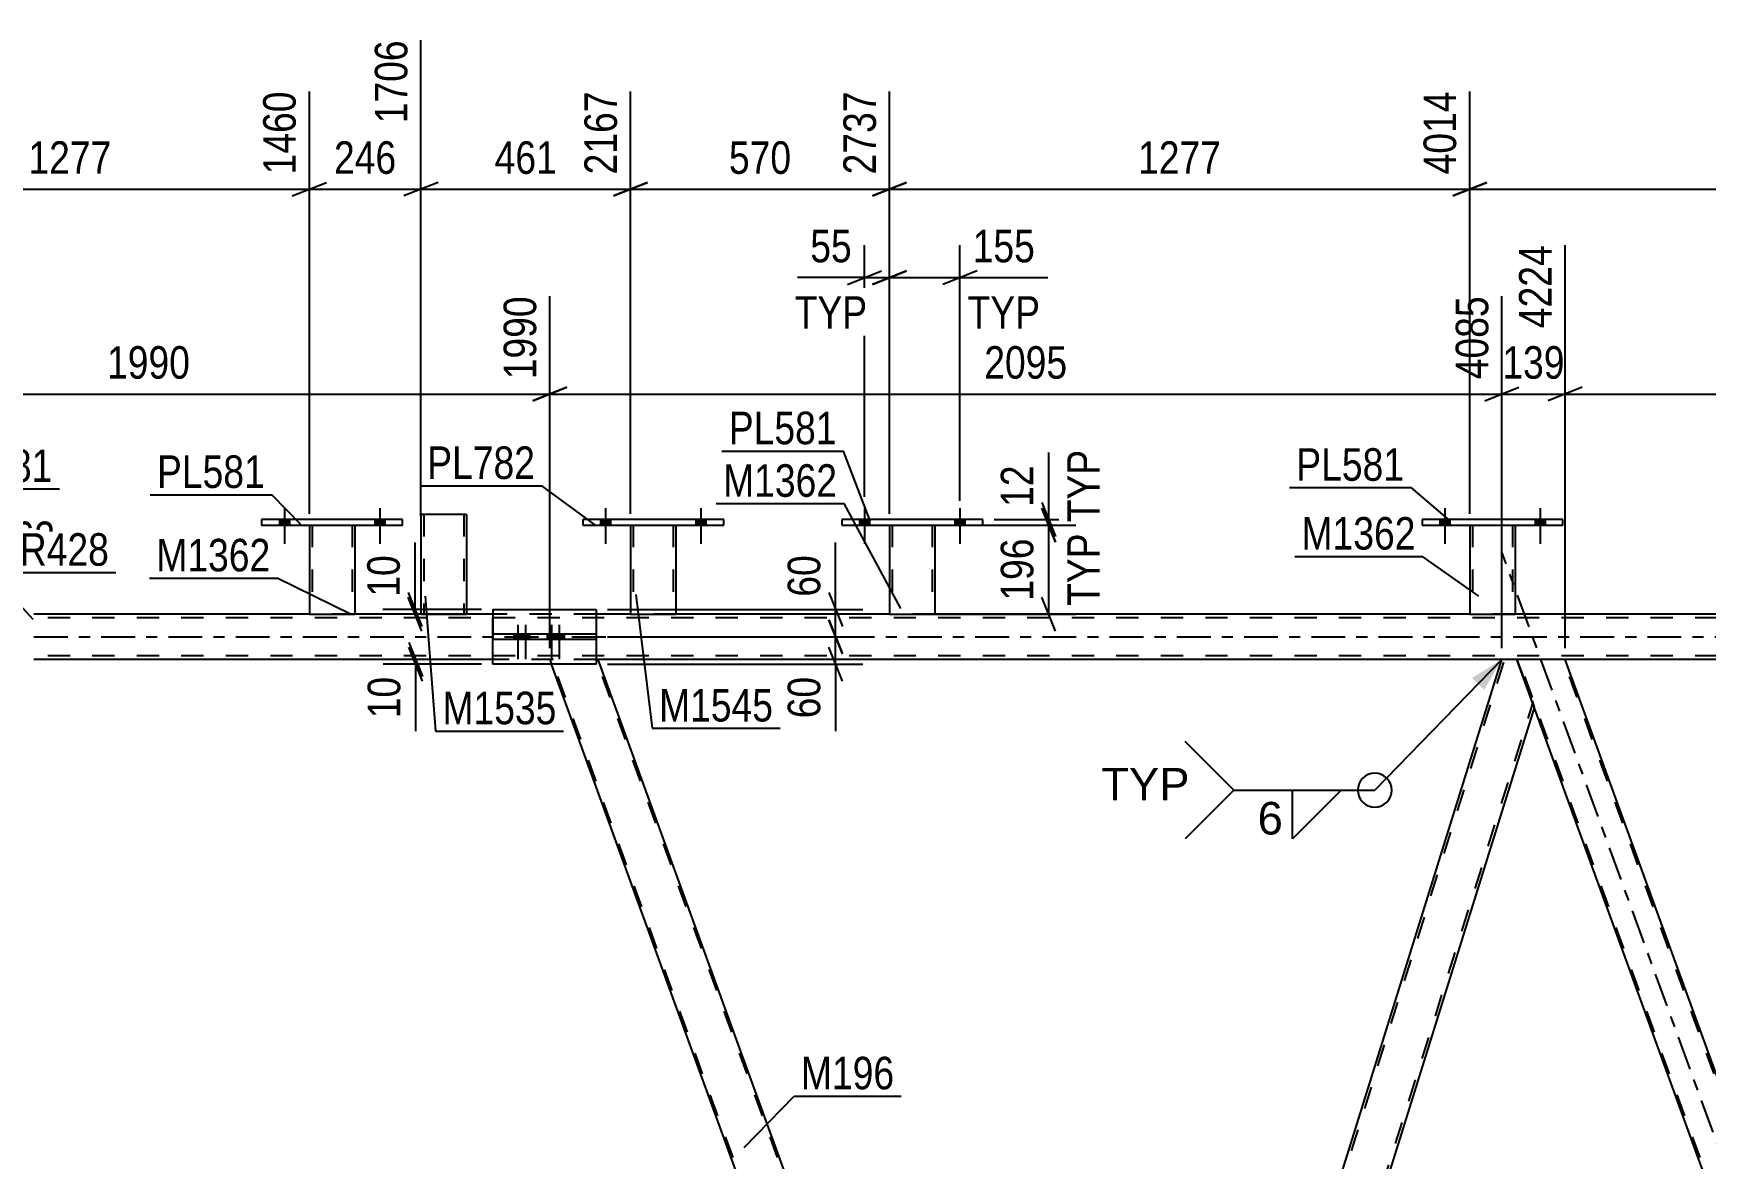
# Model space of a CAD drawing. Header units: millimetres. Extents: x -78 to 763, y -424 to 170.
# Drawn here: x 25.2 to 172.4, y -45.9 to 53.1 of the extents above; entities that cross this region are included whole.
import ezdxf

# ---------------------------------------------------------------- set-up
doc = ezdxf.new("R2010")
doc.units = ezdxf.units.MM
doc.linetypes.add('DXK_LINE_DOT2', pattern=[3.9198, 1.9599, -1.9599])
doc.linetypes.add('DXK_LINE_DOT3', pattern=[5.9187, 2.979, -0.9799, 0.9799, -0.9799])
doc.styles.add('Arial', font='ARIAL.TTF', dxfattribs={"height": 0.2})
doc.styles.add('Arial Narrow', font='ARIALN.TTF', dxfattribs={"height": 0.2})

# ---------------------------------------------------------------- blocks, each defined once
blk = doc.blocks.new('Bolt-814185653-3751 - 3727')
at = {"color": 1, "linetype": 'DXK_LINE_DOT2'}
for p, q in [((67.46, 0.24), (67.46, -0.24)), ((67.82, 1.04), (67.82, -1.96)), ((68.14, 0.24), (68.14, -0.24)), ((68.18, 0.24), (68.18, -0.24)), ((68.5, 1.04), (68.5, -1.96)), ((68.86, 0.24), (68.86, -0.24)), ((70.42, 0.24), (70.42, -0.24)), ((70.78, 1.04), (70.78, -1.96)), ((71.1, 0.24), (71.1, -0.24)), ((71.14, 0.24), (71.14, -0.24)), ((71.46, 1.04), (71.46, -1.96)), ((71.82, 0.24), (71.82, -0.24))]:
    blk.add_line(p, q, dxfattribs=at)
blk = doc.blocks.new('Part-814185653-3752 - 3727')
at = {"color": 2, "linetype": 'Continuous'}
for p, q in [((65.63, 2.4), (65.62, 2.4)), ((65.62, 2.4), (65.62, 2)), ((65.62, -2.4), (65.62, -2)), ((65.63, -2.4), (65.62, -2.4))]:
    blk.add_line(p, q, dxfattribs=at)
at = {"color": 7, "linetype": 'DXK_LINE_DOT2'}
for p, q in [((65.62, 2.4), (74.73, 2.4)), ((65.62, 2), (65.62, -2)), ((74.73, 2.4), (74.73, -2.4)), ((74.73, -2.4), (65.63, -2.4))]:
    blk.add_line(p, q, dxfattribs=at)
blk = doc.blocks.new('Part-814185653-3755 - 3727')
at = {"color": 7, "linetype": 'DXK_LINE_DOT2'}
for p, q in [((74.73, 0.24), (65.62, 0.24)), ((65.62, 0.24), (65.62, -0.24)), ((71.91, 0.24), (71.91, -0.24)), ((74.73, 0.24), (74.73, -0.24)), ((74.73, -0.24), (65.62, -0.24))]:
    blk.add_line(p, q, dxfattribs=at)
blk = doc.blocks.new('Bolt-814185653-3757 - 3727')
at = {"linetype": 'Continuous'}
for points in [[(68.18, 0.24), (67.46, 0.24), (67.46, -0.24), (68.18, -0.24)], [(68.86, 0.24), (68.14, 0.24), (68.14, -0.24), (68.86, -0.24)], [(71.15, 0.24), (70.43, 0.24), (70.43, -0.24), (71.15, -0.24)], [(71.83, 0.24), (71.11, 0.24), (71.11, -0.24), (71.83, -0.24)]]:
    blk.add_hatch(color=1, dxfattribs=at).paths.add_polyline_path(points)
at = {"color": 1, "linetype": 'Continuous'}
for p, q in [((67.46, 0.24), (67.46, -0.24)), ((67.82, 1.04), (67.82, -1.96)), ((68.14, 0.24), (68.14, -0.24)), ((68.18, 0.24), (68.18, -0.24)), ((68.5, 1.04), (68.5, -1.96)), ((68.86, 0.24), (68.86, -0.24)), ((70.43, 0.24), (70.43, -0.24)), ((70.79, 1.04), (70.79, -1.96)), ((71.11, 0.24), (71.11, -0.24)), ((71.15, 0.24), (71.15, -0.24)), ((71.47, 1.04), (71.47, -1.96)), ((71.83, 0.24), (71.83, -0.24))]:
    blk.add_line(p, q, dxfattribs=at)
blk = doc.blocks.new('Part-814185653-3758 - 3727')
at = {"color": 2, "linetype": 'Continuous'}
for p, q in [((65.63, 2.4), (74.73, 2.4)), ((65.63, 2.4), (65.63, 0.24)), ((74.73, 2.4), (74.73, -2.4)), ((65.63, -2.4), (65.63, -0.24)), ((74.73, -2.4), (65.63, -2.4))]:
    blk.add_line(p, q, dxfattribs=at)
at = {"color": 7, "linetype": 'DXK_LINE_DOT2'}
for q in [(65.63, 2.4), (65.63, 0.24)]:
    blk.add_line((65.63, -0.24), q, dxfattribs=at)
blk = doc.blocks.new('Part-814185653-4165 - 3727')
at = {"color": 2, "linetype": 'Continuous'}
for p, q in [((100.55, 9.84), (100.55, 2)), ((104.55, 9.84), (104.55, 2)), ((100.55, 2), (104.55, 2))]:
    blk.add_line(p, q, dxfattribs=at)
at = {"color": 7, "linetype": 'DXK_LINE_DOT2'}
for p, q in [((100.55, 9.84), (104.55, 9.84)), ((100.55, 9.84), (100.55, 9.84)), ((100.55, 9.84), (100.55, 9.84)), ((100.79, 9.84), (100.79, 2)), ((104.31, 9.84), (104.31, 2)), ((104.55, 9.84), (104.55, 9.84)), ((104.55, 9.84), (104.55, 9.84)), ((104.25, 2), (104.29, 2)), ((104.25, 2), (104.29, 2)), ((104.29, 2), (104.31, 2)), ((104.29, 2), (104.31, 2))]:
    blk.add_line(p, q, dxfattribs=at)
blk = doc.blocks.new('Part-814185653-3759 - 3727')
at = {"color": 2, "linetype": 'Continuous'}
for p, q in [((71.92, 0.24), (65.63, 0.24)), ((65.63, -0.24), (65.63, 0.24)), ((74.73, 0.24), (71.92, 0.24)), ((71.92, -0.24), (71.92, 0.24)), ((74.73, 0.24), (74.73, -0.24)), ((71.92, -0.24), (65.63, -0.24)), ((74.73, -0.24), (71.92, -0.24))]:
    blk.add_line(p, q, dxfattribs=at)
blk = doc.blocks.new('Bolt-814185653-4199 - 3727')
at = {"linetype": 'Continuous'}
for points in [[(148.99, 9.84), (149.87, 9.84), (149.87, 10.32), (148.99, 10.32)], [(157.39, 9.84), (158.27, 9.84), (158.27, 10.32), (157.39, 10.32)]]:
    blk.add_hatch(color=1, dxfattribs=at).paths.add_polyline_path(points)
at = {"color": 1, "linetype": 'Continuous'}
for p, q in [((148.99, 10.32), (148.99, 9.84)), ((149.43, 11.32), (149.43, 8.2)), ((149.87, 10.32), (149.87, 9.84)), ((157.39, 10.32), (157.39, 9.84)), ((157.83, 11.32), (157.83, 8.2)), ((158.27, 10.32), (158.27, 9.84))]:
    blk.add_line(p, q, dxfattribs=at)
blk = doc.blocks.new('Part-814185653-3938 - 3727')
at = {"color": 2, "linetype": 'Continuous'}
for p, q in [((49.47, 2), (25.23, 2)), ((59.3, 2), (53.47, 2)), ((65.63, 2), (63.3, 2)), ((77.75, 2), (74.73, 2)), ((100.55, 2), (81.75, 2)), ((151.63, 2), (104.55, 2)), ((202.71, 2), (155.63, 2)), ((65.63, -2), (25.23, -2)), ((154.46, -2), (74.9, -2)), ((239.59, -2), (160.03, -2))]:
    blk.add_line(p, q, dxfattribs=at)
at = {"color": 7, "linetype": 'DXK_LINE_DOT2'}
for p, q in [((639.89, 1.68), (25.23, 1.68)), ((53.47, 2), (49.47, 2)), ((63.3, 2), (59.3, 2)), ((74.73, 2), (65.63, 2)), ((81.75, 2), (77.75, 2)), ((104.55, 2), (100.55, 2)), ((155.63, 2), (151.63, 2)), ((639.89, -1.68), (25.23, -1.68)), ((74.9, -2), (65.63, -2)), ((160.03, -2), (154.46, -2))]:
    blk.add_line(p, q, dxfattribs=at)
at = {"color": 7, "linetype": 'DXK_LINE_DOT3'}
blk.add_line((25.23, 0), (639.89, 0), dxfattribs=at)
blk = doc.blocks.new('Bolt-814185653-4201 - 3727')
at = {"linetype": 'Continuous'}
for points in [[(97.91, 9.84), (98.79, 9.84), (98.79, 10.32), (97.91, 10.32)], [(106.31, 9.84), (107.19, 9.84), (107.19, 10.32), (106.31, 10.32)]]:
    blk.add_hatch(color=1, dxfattribs=at).paths.add_polyline_path(points)
at = {"color": 1, "linetype": 'Continuous'}
for p, q in [((97.91, 10.32), (97.91, 9.84)), ((98.35, 11.32), (98.35, 8.2)), ((98.79, 10.32), (98.79, 9.84)), ((106.31, 10.32), (106.31, 9.84)), ((106.75, 11.32), (106.75, 8.2)), ((107.19, 10.32), (107.19, 9.84))]:
    blk.add_line(p, q, dxfattribs=at)
blk = doc.blocks.new('Part-814185653-3876 - 3727')
at = {"color": 7, "linetype": 'DXK_LINE_DOT2'}
for p, q in [((70.64, -2), (70.66, -2)), ((74.73, -2), (70.64, -2)), ((70.64, -2), (70.78, -2.4)), ((114.93, -123.22), (70.81, -2)), ((118.85, -123.22), (74.73, -2)), ((119.02, -123.22), (117.77, -119.8)), ((114.76, -123.22), (119.02, -123.22))]:
    blk.add_line(p, q, dxfattribs=at)
at = {"color": 2, "linetype": 'Continuous'}
for p, q in [((114.76, -123.22), (70.78, -2.4)), ((74.9, -2), (74.73, -2)), ((117.77, -119.8), (74.9, -2))]:
    blk.add_line(p, q, dxfattribs=at)
blk = doc.blocks.new('Bolt-814185653-4200 - 3727')
at = {"linetype": 'Continuous'}
for points in [[(148.99, 9.84), (149.87, 9.84), (149.87, 10.32), (148.99, 10.32)], [(157.39, 9.84), (158.27, 9.84), (158.27, 10.32), (157.39, 10.32)]]:
    blk.add_hatch(color=1, dxfattribs=at).paths.add_polyline_path(points)
at = {"color": 1, "linetype": 'Continuous'}
for p, q in [((148.99, 10.32), (148.99, 9.84)), ((149.43, 11.32), (149.43, 8.2)), ((149.87, 10.32), (149.87, 9.84)), ((157.39, 10.32), (157.39, 9.84)), ((157.83, 11.32), (157.83, 8.2)), ((158.27, 10.32), (158.27, 9.84))]:
    blk.add_line(p, q, dxfattribs=at)
blk = doc.blocks.new('Part-814185653-3949 - 3727')
at = {"color": 7, "linetype": 'DXK_LINE_DOT3'}
blk.add_line((205.44, -132.62), (154.48, 7.4), dxfattribs=at)
at = {"color": 2, "linetype": 'Continuous'}
for p, q in [((160.03, -2), (155.77, -2)), ((202.4, -118.4), (160.03, -2)), ((198.14, -118.4), (157.3, -6.2))]:
    blk.add_line(p, q, dxfattribs=at)
at = {"color": 7, "linetype": 'DXK_LINE_DOT2'}
for p, q in [((155.77, -2), (157.3, -6.2)), ((200.06, -123.22), (155.94, -2)), ((203.98, -123.22), (159.86, -2)), ((199.89, -123.22), (198.14, -118.4)), ((204.15, -123.22), (202.4, -118.4)), ((204.15, -123.22), (199.89, -123.22))]:
    blk.add_line(p, q, dxfattribs=at)
blk = doc.blocks.new('Part-814185653-3954 - 3727')
at = {"color": 2, "linetype": 'Continuous'}
for p, q in [((117.75, -119.75), (154.46, -2)), ((155.77, -2), (154.46, -2)), ((157.3, -6.2), (155.77, -2)), ((120.86, -123.22), (157.32, -6.25)), ((119.02, -123.22), (117.77, -119.8))]:
    blk.add_line(p, q, dxfattribs=at)
at = {"color": 7, "linetype": 'DXK_LINE_DOT2'}
for p, q in [((117.89, -120.12), (154.71, -2)), ((120.61, -123.22), (157.18, -5.88)), ((157.32, -6.25), (157.3, -6.2)), ((157.32, -6.25), (157.3, -6.2)), ((117.77, -119.8), (117.75, -119.75)), ((119.02, -123.22), (120.86, -123.22))]:
    blk.add_line(p, q, dxfattribs=at)
blk = doc.blocks.new('Part-814185653-4221 - 3727')
at = {"color": 2, "linetype": 'Continuous'}
for p, q in [((77.75, 9.84), (77.75, 2)), ((81.75, 9.84), (81.75, 2)), ((77.75, 2), (81.75, 2))]:
    blk.add_line(p, q, dxfattribs=at)
at = {"color": 7, "linetype": 'DXK_LINE_DOT2'}
for p, q in [((77.75, 9.84), (81.75, 9.84)), ((77.75, 9.84), (77.75, 9.84)), ((77.75, 9.84), (77.75, 9.84)), ((77.99, 9.84), (77.99, 2)), ((81.51, 9.84), (81.51, 2)), ((81.75, 9.84), (81.75, 9.84)), ((81.75, 9.84), (81.75, 9.84)), ((81.45, 2), (81.49, 2)), ((81.45, 2), (81.49, 2)), ((81.49, 2), (81.51, 2)), ((81.49, 2), (81.51, 2))]:
    blk.add_line(p, q, dxfattribs=at)
blk = doc.blocks.new('Part-814185653-4155 - 3727')
at = {"color": 2, "linetype": 'Continuous'}
for p, q in [((151.63, 9.84), (151.63, 2)), ((155.63, 9.84), (155.63, 2)), ((151.63, 2), (155.63, 2))]:
    blk.add_line(p, q, dxfattribs=at)
at = {"color": 7, "linetype": 'DXK_LINE_DOT2'}
for p, q in [((151.63, 9.84), (155.63, 9.84)), ((151.63, 9.84), (151.63, 9.84)), ((151.63, 9.84), (151.63, 9.84)), ((151.87, 9.84), (151.87, 2)), ((155.39, 9.84), (155.39, 2)), ((155.63, 9.84), (155.63, 9.84)), ((155.63, 9.84), (155.63, 9.84)), ((155.33, 2), (155.37, 2)), ((155.33, 2), (155.37, 2)), ((155.37, 2), (155.39, 2)), ((155.37, 2), (155.39, 2))]:
    blk.add_line(p, q, dxfattribs=at)
blk = doc.blocks.new('Part-814185653-4160 - 3727')
at = {"color": 2, "linetype": 'Continuous'}
for p, q in [((147.43, 10.32), (147.43, 9.84)), ((159.83, 10.32), (147.43, 10.32)), ((159.83, 9.84), (159.83, 10.32)), ((147.43, 9.84), (159.83, 9.84))]:
    blk.add_line(p, q, dxfattribs=at)
blk = doc.blocks.new('Part-814185653-4170 - 3727')
at = {"color": 2, "linetype": 'Continuous'}
for p, q in [((96.35, 10.32), (96.35, 9.84)), ((108.75, 10.32), (96.35, 10.32)), ((108.75, 9.84), (108.75, 10.32)), ((96.35, 9.84), (108.75, 9.84))]:
    blk.add_line(p, q, dxfattribs=at)
blk = doc.blocks.new('Part-814185653-4175 - 3727')
at = {"color": 2, "linetype": 'Continuous'}
for p, q in [((49.47, 9.84), (49.47, 2)), ((53.47, 9.84), (53.47, 2)), ((49.47, 2), (53.47, 2))]:
    blk.add_line(p, q, dxfattribs=at)
at = {"color": 7, "linetype": 'DXK_LINE_DOT2'}
for p, q in [((49.47, 9.84), (53.47, 9.84)), ((49.47, 9.84), (49.47, 9.84)), ((49.47, 9.84), (49.47, 9.84)), ((49.71, 9.84), (49.71, 2)), ((53.23, 9.84), (53.23, 2)), ((53.47, 9.84), (53.47, 9.84)), ((53.47, 9.84), (53.47, 9.84)), ((53.17, 2), (53.21, 2)), ((53.17, 2), (53.21, 2)), ((53.21, 2), (53.23, 2)), ((53.21, 2), (53.23, 2))]:
    blk.add_line(p, q, dxfattribs=at)
blk = doc.blocks.new('Part-814185653-4180 - 3727')
at = {"color": 2, "linetype": 'Continuous'}
for p, q in [((45.27, 10.32), (45.27, 9.84)), ((57.67, 10.32), (45.27, 10.32)), ((57.67, 9.84), (57.67, 10.32)), ((45.27, 9.84), (57.67, 9.84))]:
    blk.add_line(p, q, dxfattribs=at)
blk = doc.blocks.new('Bolt-814185653-4202 - 3727')
at = {"linetype": 'Continuous'}
for points in [[(97.91, 9.84), (98.79, 9.84), (98.79, 10.32), (97.91, 10.32)], [(106.31, 9.84), (107.19, 9.84), (107.19, 10.32), (106.31, 10.32)]]:
    blk.add_hatch(color=1, dxfattribs=at).paths.add_polyline_path(points)
at = {"color": 1, "linetype": 'Continuous'}
for p, q in [((97.91, 10.32), (97.91, 9.84)), ((98.35, 11.32), (98.35, 8.2)), ((98.79, 10.32), (98.79, 9.84)), ((106.31, 10.32), (106.31, 9.84)), ((106.75, 11.32), (106.75, 8.2)), ((107.19, 10.32), (107.19, 9.84))]:
    blk.add_line(p, q, dxfattribs=at)
blk = doc.blocks.new('Bolt-814185653-4203 - 3727')
at = {"linetype": 'Continuous'}
for points in [[(46.83, 9.84), (47.71, 9.84), (47.71, 10.32), (46.83, 10.32)], [(55.23, 9.84), (56.11, 9.84), (56.11, 10.32), (55.23, 10.32)]]:
    blk.add_hatch(color=1, dxfattribs=at).paths.add_polyline_path(points)
at = {"color": 1, "linetype": 'Continuous'}
for p, q in [((46.83, 10.32), (46.83, 9.84)), ((47.27, 11.32), (47.27, 8.2)), ((47.71, 10.32), (47.71, 9.84)), ((55.23, 10.32), (55.23, 9.84)), ((55.67, 11.32), (55.67, 8.2)), ((56.11, 10.32), (56.11, 9.84))]:
    blk.add_line(p, q, dxfattribs=at)
blk = doc.blocks.new('Bolt-814185653-4204 - 3727')
at = {"linetype": 'Continuous'}
for points in [[(46.83, 9.84), (47.71, 9.84), (47.71, 10.32), (46.83, 10.32)], [(55.23, 9.84), (56.11, 9.84), (56.11, 10.32), (55.23, 10.32)]]:
    blk.add_hatch(color=1, dxfattribs=at).paths.add_polyline_path(points)
at = {"color": 1, "linetype": 'Continuous'}
for p, q in [((46.83, 10.32), (46.83, 9.84)), ((47.27, 11.32), (47.27, 8.2)), ((47.71, 10.32), (47.71, 9.84)), ((55.23, 10.32), (55.23, 9.84)), ((55.67, 11.32), (55.67, 8.2)), ((56.11, 10.32), (56.11, 9.84))]:
    blk.add_line(p, q, dxfattribs=at)
blk = doc.blocks.new('Part-814185653-4226 - 3727')
at = {"color": 2, "linetype": 'Continuous'}
for p, q in [((73.55, 10.32), (73.55, 9.84)), ((85.95, 10.32), (73.55, 10.32)), ((85.95, 9.84), (85.95, 10.32)), ((73.55, 9.84), (85.95, 9.84))]:
    blk.add_line(p, q, dxfattribs=at)
blk = doc.blocks.new('Bolt-814185653-4227 - 3727')
at = {"linetype": 'Continuous'}
for points in [[(75.11, 9.84), (75.99, 9.84), (75.99, 10.32), (75.11, 10.32)], [(83.51, 9.84), (84.39, 9.84), (84.39, 10.32), (83.51, 10.32)]]:
    blk.add_hatch(color=1, dxfattribs=at).paths.add_polyline_path(points)
at = {"color": 1, "linetype": 'Continuous'}
for p, q in [((75.11, 10.32), (75.11, 9.84)), ((75.55, 11.32), (75.55, 8.2)), ((75.99, 10.32), (75.99, 9.84)), ((83.51, 10.32), (83.51, 9.84)), ((83.95, 11.32), (83.95, 8.2)), ((84.39, 10.32), (84.39, 9.84))]:
    blk.add_line(p, q, dxfattribs=at)
blk = doc.blocks.new('Bolt-814185653-4228 - 3727')
at = {"linetype": 'Continuous'}
for points in [[(75.11, 9.84), (75.99, 9.84), (75.99, 10.32), (75.11, 10.32)], [(83.51, 9.84), (84.39, 9.84), (84.39, 10.32), (83.51, 10.32)]]:
    blk.add_hatch(color=1, dxfattribs=at).paths.add_polyline_path(points)
at = {"color": 1, "linetype": 'Continuous'}
for p, q in [((75.11, 10.32), (75.11, 9.84)), ((75.55, 11.32), (75.55, 8.2)), ((75.99, 10.32), (75.99, 9.84)), ((83.51, 10.32), (83.51, 9.84)), ((83.95, 11.32), (83.95, 8.2)), ((84.39, 10.32), (84.39, 9.84))]:
    blk.add_line(p, q, dxfattribs=at)
blk = doc.blocks.new('Part-814185653-4233 - 3727')
at = {"color": 2, "linetype": 'Continuous'}
for p, q in [((59.3, 10.78), (59.3, 2)), ((63.3, 10.78), (59.3, 10.78)), ((63.3, 10.78), (63.3, 2)), ((59.3, 2), (63.3, 2))]:
    blk.add_line(p, q, dxfattribs=at)
at = {"color": 7, "linetype": 'DXK_LINE_DOT2'}
for p, q in [((59.54, 10.78), (59.54, 2)), ((63.04, 10.78), (63.06, 10.78)), ((63.06, 10.78), (63.06, 2)), ((63.04, 2), (63, 2)), ((63.04, 2), (63, 2)), ((63.06, 2), (63.04, 2)), ((63.04, 2), (63.06, 2))]:
    blk.add_line(p, q, dxfattribs=at)
blk = doc.blocks.new('StraightDimension-814185653-9962 - 3727')
at = {"color": 7, "linetype": 'Continuous'}
for p, q in [((59.3, 10.66), (59.3, 52.53)), ((49.47, 10.84), (49.47, 48.03)), ((47.97, 38.82), (50.97, 40.02)), ((60.8, 40.02), (57.8, 38.82)), ((49.47, 39.42), (59.3, 39.42))]:
    blk.add_line(p, q, dxfattribs=at)
at = {"color": 0}
blk.add_wipeout([(57.72, 40.17), (57.72, 44.37), (51.04, 44.37), (51.04, 40.17)], dxfattribs=at)
at = {"color": 3, "style": 'Arial Narrow'}
blk.add_text('246', height=2.863, dxfattribs=at).set_placement((51.64, 40.77))
at = {"color": 0, "linetype": 'Continuous'}
blk.add_wipeout([(58.7, 53.13), (54.5, 53.13), (54.5, 44.62), (58.7, 44.62)], dxfattribs=at)
at = {"color": 3, "linetype": 'Continuous', "style": 'Arial Narrow'}
blk.add_text('1706', height=2.863, rotation=90.0002, dxfattribs=at).set_placement((58.1, 45.22))
blk = doc.blocks.new('StraightDimension-814185653-5321 - 3727')
at = {"color": 7, "linetype": 'Continuous'}
for p, q in [((114.56, 10.32), (114.56, 16.22)), ((114.56, 10.32), (114.56, 16.22)), ((113.96, 11.82), (115.16, 8.82)), ((109.75, 10.32), (116.96, 10.32)), ((115.16, 8.34), (113.96, 11.34)), ((114.56, 9.84), (114.56, 10.32)), ((103.55, 9.84), (116.96, 9.84))]:
    blk.add_line(p, q, dxfattribs=at)
at = {"color": 0, "linetype": 'Continuous'}
blk.add_wipeout([(119.66, 17.07), (115.46, 17.07), (115.46, 9.48), (119.66, 9.48)], dxfattribs=at)
at = {"color": 0}
blk.add_wipeout([(113.81, 15.7), (109.61, 15.7), (109.61, 10.84), (113.81, 10.84)], dxfattribs=at)
at = {"color": 3, "linetype": 'Continuous', "style": 'Arial Narrow'}
blk.add_text('TYP', height=2.863, rotation=90.0002, dxfattribs=at).set_placement((119.06, 10.08))
at = {"color": 3, "style": 'Arial Narrow'}
blk.add_text('12', height=2.863, rotation=90.0002, dxfattribs=at).set_placement((113.21, 11.44))
blk = doc.blocks.new('StraightDimension-814185653-4257 - 3727')
at = {"color": 7, "linetype": 'Continuous'}
for p, q in [((95.2, 1.5), (96.4, -1.5)), ((75.73, 0), (98.2, 0)), ((95.8, -2.4), (95.8, 0)), ((96.4, -3.9), (95.2, -0.9)), ((75.73, -2.4), (98.2, -2.4)), ((95.8, -2.4), (95.8, -8.31)), ((95.8, -2.4), (95.8, -8.31))]:
    blk.add_line(p, q, dxfattribs=at)
at = {"color": 0}
blk.add_wipeout([(95.05, -2.92), (90.85, -2.92), (90.85, -7.78), (95.05, -7.78)], dxfattribs=at)
at = {"color": 3, "style": 'Arial Narrow'}
blk.add_text('60', height=2.863, rotation=90.0002, dxfattribs=at).set_placement((94.45, -7.18))
blk = doc.blocks.new('StraightDimension-814185653-5032 - 3727')
at = {"color": 7, "linetype": 'Continuous'}
for p, q in [((160.03, -1), (160.03, 34.5)), ((154.46, -1), (154.46, 30)), ((152.96, 20.78), (155.96, 21.98)), ((154.46, 21.38), (160.03, 21.38)), ((161.53, 21.98), (158.53, 20.78))]:
    blk.add_line(p, q, dxfattribs=at)
at = {"color": 0}
blk.add_wipeout([(160.58, 22.13), (160.58, 26.33), (153.9, 26.33), (153.9, 22.13)], dxfattribs=at)
at = {"color": 3, "style": 'Arial Narrow'}
blk.add_text('139', height=2.863, dxfattribs=at).set_placement((154.5, 22.73))
at = {"color": 0, "linetype": 'Continuous'}
blk.add_wipeout([(159.43, 35.09), (155.23, 35.09), (155.23, 26.58), (159.43, 26.58)], dxfattribs=at)
at = {"color": 3, "linetype": 'Continuous', "style": 'Arial Narrow'}
blk.add_text('4224', height=2.863, rotation=90.0002, dxfattribs=at).set_placement((158.83, 27.18))
blk = doc.blocks.new('StraightDimension-814185653-9958 - 3727')
at = {"color": 7, "linetype": 'Continuous'}
for p, q in [((151.63, 10.84), (151.63, 48.03)), ((202.71, 10.84), (202.71, 48.03)), ((153.13, 40.02), (150.13, 38.82)), ((201.21, 38.82), (204.21, 40.02)), ((151.63, 39.42), (202.71, 39.42))]:
    blk.add_line(p, q, dxfattribs=at)
at = {"color": 0}
blk.add_wipeout([(181.42, 40.17), (181.42, 44.37), (172.91, 44.37), (172.91, 40.17)], dxfattribs=at)
at = {"color": 3, "style": 'Arial Narrow'}
blk.add_text('1277', height=2.863, dxfattribs=at).set_placement((173.51, 40.77))
at = {"color": 0, "linetype": 'Continuous'}
blk.add_wipeout([(202.11, 48.63), (197.91, 48.63), (197.91, 40.12), (202.11, 40.12)], dxfattribs=at)
at = {"color": 3, "linetype": 'Continuous', "style": 'Arial Narrow'}
blk.add_text('5291', height=2.863, rotation=90.0002, dxfattribs=at).set_placement((201.51, 40.72))
blk = doc.blocks.new('StraightDimension-814185653-4248 - 3727')
at = {"color": 7, "linetype": 'Continuous'}
for p, q in [((95.8, 2.4), (95.8, 8.31)), ((95.8, 2.4), (95.8, 8.31)), ((95.2, 3.9), (96.4, 0.9)), ((75.73, 2.4), (98.2, 2.4)), ((96.4, -1.5), (95.2, 1.5)), ((95.8, 0), (95.8, 2.4)), ((75.73, 0), (98.2, 0))]:
    blk.add_line(p, q, dxfattribs=at)
at = {"color": 0}
blk.add_wipeout([(95.05, 7.78), (90.85, 7.78), (90.85, 2.93), (95.05, 2.93)], dxfattribs=at)
at = {"color": 3, "style": 'Arial Narrow'}
blk.add_text('60', height=2.863, rotation=90.0002, dxfattribs=at).set_placement((94.45, 3.53))
blk = doc.blocks.new('StraightDimension-814185653-4267 - 3727')
at = {"color": 7, "linetype": 'Continuous'}
for p, q in [((58.78, 2.4), (58.78, 8.31)), ((58.78, 2.4), (58.78, 8.31)), ((58.18, 3.9), (59.38, 0.9)), ((59.38, 0.5), (58.18, 3.5)), ((64.63, 2.4), (55.93, 2.4)), ((64.63, 2), (55.93, 2)), ((58.78, 2), (58.78, 2.4))]:
    blk.add_line(p, q, dxfattribs=at)
at = {"color": 0}
blk.add_wipeout([(58.03, 7.78), (53.83, 7.78), (53.83, 2.93), (58.03, 2.93)], dxfattribs=at)
at = {"color": 3, "style": 'Arial Narrow'}
blk.add_text('10', height=2.863, rotation=90.0002, dxfattribs=at).set_placement((57.43, 3.53))
blk = doc.blocks.new('StraightDimension-814185653-4290 - 3727')
at = {"color": 7, "linetype": 'Continuous'}
for p, q in [((58.22, -0.5), (59.42, -3.5)), ((59.42, -3.9), (58.22, -0.9)), ((64.63, -2), (55.97, -2)), ((64.63, -2.4), (55.97, -2.4)), ((58.82, -2.4), (58.82, -2)), ((58.82, -2.4), (58.82, -8.31)), ((58.82, -2.4), (58.82, -8.31))]:
    blk.add_line(p, q, dxfattribs=at)
at = {"color": 0}
blk.add_wipeout([(58.07, -2.92), (53.87, -2.92), (53.87, -7.78), (58.07, -7.78)], dxfattribs=at)
at = {"color": 3, "style": 'Arial Narrow'}
blk.add_text('10', height=2.863, rotation=90.0002, dxfattribs=at).set_placement((57.47, -7.18))
blk = doc.blocks.new('StraightDimension-814185653-4534 - 3727')
at = {"color": 7, "linetype": 'Continuous'}
for p, q in [((-15.42, -1.5), (-16.62, 1.5)), ((-1.64, 0), (-18.87, 0)), ((-16.02, -125.86), (-16.02, 0)), ((-16.62, -124.36), (-15.42, -127.36)), ((34.99, -125.86), (-18.87, -125.86))]:
    blk.add_line(p, q, dxfattribs=at)
at = {"color": 0}
blk.add_wipeout([(-16.77, -58.67), (-20.97, -58.67), (-20.97, -67.19), (-16.77, -67.19)], dxfattribs=at)
at = {"color": 3, "style": 'Arial Narrow'}
blk.add_text('3146', height=2.863, rotation=90.0002, dxfattribs=at).set_placement((-17.37, -66.59))
blk = doc.blocks.new('StraightDimension-814185653-4817 - 3727')
at = {"color": 7, "linetype": 'Continuous'}
for p, q in [((70.64, -1), (70.64, 30)), ((0, 7.5), (0, 24.51)), ((1.5, 21.98), (-1.5, 20.78)), ((0, 21.38), (70.64, 21.38)), ((69.14, 20.78), (72.14, 21.98))]:
    blk.add_line(p, q, dxfattribs=at)
at = {"color": 0}
blk.add_wipeout([(39.58, 22.13), (39.58, 26.33), (31.06, 26.33), (31.06, 22.13)], dxfattribs=at)
at = {"color": 3, "style": 'Arial Narrow'}
blk.add_text('1990', height=2.863, dxfattribs=at).set_placement((31.66, 22.73))
at = {"color": 0, "linetype": 'Continuous'}
for points in [[(70.04, 30.59), (65.84, 30.59), (65.84, 22.08), (70.04, 22.08)], [(-0.6, 25.11), (-4.8, 25.11), (-4.8, 22.08), (-0.6, 22.08)]]:
    blk.add_wipeout(points, dxfattribs=at)
at = {"color": 3, "linetype": 'Continuous', "style": 'Arial Narrow'}
for s, height, p in [('1990', 2.863, (69.44, 22.68)), ('0', 2.86, (-1.2, 22.68))]:
    blk.add_text(s, height=height, rotation=90.0002, dxfattribs=at).set_placement(p)
blk = doc.blocks.new('StraightDimension-814185653-5013 - 3727')
at = {"color": 7, "linetype": 'Continuous'}
for p, q in [((160.03, -1), (160.03, 34.5)), ((239.59, -1), (239.59, 30)), ((161.53, 21.98), (158.53, 20.78)), ((160.03, 21.38), (239.59, 21.38)), ((238.09, 20.78), (241.09, 21.98))]:
    blk.add_line(p, q, dxfattribs=at)
at = {"color": 0}
blk.add_wipeout([(204.07, 22.13), (204.07, 26.33), (195.55, 26.33), (195.55, 22.13)], dxfattribs=at)
at = {"color": 3, "style": 'Arial Narrow'}
blk.add_text('1989', height=2.863, dxfattribs=at).set_placement((196.15, 22.73))
at = {"color": 0, "linetype": 'Continuous'}
blk.add_wipeout([(238.99, 30.59), (234.79, 30.59), (234.79, 22.08), (238.99, 22.08)], dxfattribs=at)
at = {"color": 3, "linetype": 'Continuous', "style": 'Arial Narrow'}
blk.add_text('6213', height=2.863, rotation=90.0002, dxfattribs=at).set_placement((238.39, 22.68))
blk = doc.blocks.new('StraightDimension-814185653-5051 - 3727')
at = {"color": 7, "linetype": 'Continuous'}
for p, q in [((70.64, -1), (70.64, 30)), ((154.46, -1), (154.46, 30)), ((72.14, 21.98), (69.14, 20.78)), ((70.64, 21.38), (154.46, 21.38)), ((152.96, 20.78), (155.96, 21.98))]:
    blk.add_line(p, q, dxfattribs=at)
at = {"color": 0}
blk.add_wipeout([(116.8, 22.13), (116.8, 26.33), (108.29, 26.33), (108.29, 22.13)], dxfattribs=at)
at = {"color": 3, "style": 'Arial Narrow'}
blk.add_text('2095', height=2.863, dxfattribs=at).set_placement((108.89, 22.73))
at = {"color": 0, "linetype": 'Continuous'}
blk.add_wipeout([(153.86, 30.59), (149.66, 30.59), (149.66, 22.08), (153.86, 22.08)], dxfattribs=at)
at = {"color": 3, "linetype": 'Continuous', "style": 'Arial Narrow'}
blk.add_text('4085', height=2.863, rotation=90.0002, dxfattribs=at).set_placement((153.26, 22.68))
blk = doc.blocks.new('StraightDimension-814185653-5307 - 3727')
at = {"color": 7, "linetype": 'Continuous'}
for p, q in [((113.96, 11.34), (115.16, 8.34)), ((103.55, 9.84), (116.96, 9.84)), ((114.56, 2), (114.56, 9.84)), ((115.16, 0.5), (113.96, 3.5)), ((103.55, 2), (116.96, 2))]:
    blk.add_line(p, q, dxfattribs=at)
at = {"color": 0}
blk.add_wipeout([(113.81, 9.26), (109.61, 9.26), (109.61, 2.58), (113.81, 2.58)], dxfattribs=at)
at = {"color": 0, "linetype": 'Continuous'}
blk.add_wipeout([(119.66, 9.71), (115.46, 9.71), (115.46, 2.12), (119.66, 2.12)], dxfattribs=at)
at = {"color": 3, "linetype": 'Continuous', "style": 'Arial Narrow'}
blk.add_text('TYP', height=2.863, rotation=90.0002, dxfattribs=at).set_placement((119.06, 2.72))
at = {"color": 3, "style": 'Arial Narrow'}
blk.add_text('196', height=2.863, rotation=90.0002, dxfattribs=at).set_placement((113.21, 3.18))
blk = doc.blocks.new('StraightDimension-814185653-5336 - 3727')
at = {"color": 7, "linetype": 'Continuous'}
for p, q in [((100.55, 10.84), (100.55, 34.48)), ((106.75, 11.96), (106.75, 34.48)), ((99.05, 31.03), (102.05, 32.23)), ((100.55, 31.63), (106.75, 31.63)), ((108.25, 32.23), (105.25, 31.03)), ((106.75, 31.63), (114.48, 31.63)), ((106.75, 31.63), (114.48, 31.63))]:
    blk.add_line(p, q, dxfattribs=at)
at = {"color": 0}
blk.add_wipeout([(113.96, 32.38), (113.96, 36.58), (107.27, 36.58), (107.27, 32.38)], dxfattribs=at)
at = {"color": 0, "linetype": 'Continuous'}
blk.add_wipeout([(114.41, 26.53), (114.41, 30.73), (106.82, 30.73), (106.82, 26.53)], dxfattribs=at)
at = {"color": 3, "style": 'Arial Narrow'}
blk.add_text('155', height=2.863, dxfattribs=at).set_placement((107.87, 32.98))
at = {"color": 3, "linetype": 'Continuous', "style": 'Arial Narrow'}
blk.add_text('TYP', height=2.863, dxfattribs=at).set_placement((107.42, 27.13))
blk = doc.blocks.new('StraightDimension-814185653-5343 - 3727')
at = {"color": 7, "linetype": 'Continuous'}
for p, q in [((98.35, 12.32), (98.35, 34.48)), ((100.55, 10.84), (100.55, 34.48)), ((98.35, 31.63), (92.44, 31.63)), ((98.35, 31.63), (92.44, 31.63)), ((96.85, 31.03), (99.85, 32.23)), ((98.35, 31.63), (100.55, 31.63)), ((102.05, 32.23), (99.05, 31.03))]:
    blk.add_line(p, q, dxfattribs=at)
at = {"color": 0}
blk.add_wipeout([(97.82, 32.38), (97.82, 36.58), (92.97, 36.58), (92.97, 32.38)], dxfattribs=at)
at = {"color": 0, "linetype": 'Continuous'}
blk.add_wipeout([(99.19, 26.53), (99.19, 30.73), (91.6, 30.73), (91.6, 26.53)], dxfattribs=at)
at = {"color": 3, "style": 'Arial Narrow'}
blk.add_text('55', height=2.863, dxfattribs=at).set_placement((93.57, 32.98))
at = {"color": 3, "linetype": 'Continuous', "style": 'Arial Narrow'}
blk.add_text('TYP', height=2.863, dxfattribs=at).set_placement((92.2, 27.13))
blk = doc.blocks.new('StraightDimension-814185653-9959 - 3727')
at = {"color": 7, "linetype": 'Continuous'}
for p, q in [((100.55, 10.84), (100.55, 48.03)), ((151.63, 10.84), (151.63, 48.03)), ((102.05, 40.02), (99.05, 38.82)), ((150.13, 38.82), (153.13, 40.02)), ((100.55, 39.42), (151.63, 39.42))]:
    blk.add_line(p, q, dxfattribs=at)
at = {"color": 0}
blk.add_wipeout([(130.34, 40.17), (130.34, 44.37), (121.83, 44.37), (121.83, 40.17)], dxfattribs=at)
at = {"color": 3, "style": 'Arial Narrow'}
blk.add_text('1277', height=2.863, dxfattribs=at).set_placement((122.43, 40.77))
at = {"color": 0, "linetype": 'Continuous'}
blk.add_wipeout([(151.03, 48.63), (146.83, 48.63), (146.83, 40.12), (151.03, 40.12)], dxfattribs=at)
at = {"color": 3, "linetype": 'Continuous', "style": 'Arial Narrow'}
blk.add_text('4014', height=2.863, rotation=90.0002, dxfattribs=at).set_placement((150.43, 40.72))
blk = doc.blocks.new('StraightDimension-814185653-9960 - 3727')
at = {"color": 7, "linetype": 'Continuous'}
for p, q in [((77.75, 10.84), (77.75, 48.03)), ((100.55, 10.84), (100.55, 48.03)), ((79.25, 40.02), (76.25, 38.82)), ((99.05, 38.82), (102.05, 40.02)), ((77.75, 39.42), (100.55, 39.42))]:
    blk.add_line(p, q, dxfattribs=at)
at = {"color": 0}
blk.add_wipeout([(92.49, 40.17), (92.49, 44.37), (85.81, 44.37), (85.81, 40.17)], dxfattribs=at)
at = {"color": 3, "style": 'Arial Narrow'}
blk.add_text('570', height=2.863, dxfattribs=at).set_placement((86.41, 40.77))
at = {"color": 0, "linetype": 'Continuous'}
blk.add_wipeout([(99.95, 48.63), (95.75, 48.63), (95.75, 40.12), (99.95, 40.12)], dxfattribs=at)
at = {"color": 3, "linetype": 'Continuous', "style": 'Arial Narrow'}
blk.add_text('2737', height=2.863, rotation=90.0002, dxfattribs=at).set_placement((99.35, 40.72))
blk = doc.blocks.new('StraightDimension-814185653-9961 - 3727')
at = {"color": 7, "linetype": 'Continuous'}
for p, q in [((59.3, 10.66), (59.3, 52.53)), ((77.75, 10.84), (77.75, 48.03)), ((60.8, 40.02), (57.8, 38.82)), ((76.25, 38.82), (79.25, 40.02)), ((59.3, 39.42), (77.75, 39.42))]:
    blk.add_line(p, q, dxfattribs=at)
at = {"color": 0}
blk.add_wipeout([(71.86, 40.17), (71.86, 44.37), (65.18, 44.37), (65.18, 40.17)], dxfattribs=at)
at = {"color": 3, "style": 'Arial Narrow'}
blk.add_text('461', height=2.863, dxfattribs=at).set_placement((65.78, 40.77))
at = {"color": 0, "linetype": 'Continuous'}
blk.add_wipeout([(77.15, 48.63), (72.95, 48.63), (72.95, 40.12), (77.15, 40.12)], dxfattribs=at)
at = {"color": 3, "linetype": 'Continuous', "style": 'Arial Narrow'}
blk.add_text('2167', height=2.863, rotation=90.0002, dxfattribs=at).set_placement((76.55, 40.72))
blk = doc.blocks.new('StraightDimension-814185653-9963 - 3727')
at = {"color": 7, "linetype": 'Continuous'}
for p, q in [((7.33, 10.84), (7.33, 50.71)), ((49.47, 10.84), (49.47, 48.03)), ((8.83, 40.02), (5.83, 38.82)), ((47.97, 38.82), (50.97, 40.02)), ((7.33, 39.42), (49.47, 39.42))]:
    blk.add_line(p, q, dxfattribs=at)
at = {"color": 0}
blk.add_wipeout([(32.65, 40.17), (32.65, 44.37), (24.14, 44.37), (24.14, 40.17)], dxfattribs=at)
at = {"color": 3, "style": 'Arial Narrow'}
blk.add_text('1277', height=2.863, dxfattribs=at).set_placement((24.74, 40.77))
at = {"color": 0, "linetype": 'Continuous'}
blk.add_wipeout([(48.87, 48.63), (44.67, 48.63), (44.67, 40.12), (48.87, 40.12)], dxfattribs=at)
at = {"color": 3, "linetype": 'Continuous', "style": 'Arial Narrow'}
blk.add_text('1460', height=2.863, rotation=90.0002, dxfattribs=at).set_placement((48.27, 40.72))
blk = doc.blocks.new('StraightDimension-814185653-10162 - 3727')
at = {"color": 7, "linetype": 'Continuous'}
for p, q in [((0, -3), (0, -62.18)), ((36.63, -122.22), (36.63, -56.93)), ((1.5, -59.18), (-1.5, -60.38)), ((0, -59.78), (36.63, -59.78)), ((35.13, -60.38), (38.13, -59.18))]:
    blk.add_line(p, q, dxfattribs=at)
at = {"color": 0}
blk.add_wipeout([(22.57, -59.03), (22.57, -54.83), (14.06, -54.83), (14.06, -59.03)], dxfattribs=at)
at = {"color": 3, "style": 'Arial Narrow'}
blk.add_text('1139', height=2.863, dxfattribs=at).set_placement((14.66, -58.43))
blk = doc.blocks.new('Mark-814185653-3746 - 3727')
at = {"color": 0}
blk.add_wipeout([(27.1, 7.28), (27.1, 10.28), (17.05, 10.28), (17.05, 7.28)], dxfattribs=at)
blk.add_wipeout([(27.1, 7.28), (27.1, 10.28), (17.05, 10.28), (17.05, 7.28)], dxfattribs=at)
at = {"color": 30, "linetype": 'Continuous'}
for p, q in [((10.04, 3.17), (16.45, 6.68)), ((16.45, 6.68), (27.7, 6.68))]:
    blk.add_line(p, q, dxfattribs=at)
at = {"color": 3, "style": 'Arial Narrow'}
blk.add_text('M1362', height=2.863, dxfattribs=at).set_placement((17.05, 7.28))
blk = doc.blocks.new('Mark-814185653-3731 - 3727')
at = {"color": 0}
blk.add_wipeout([(26.87, 13.63), (26.87, 16.63), (17.36, 16.63), (17.36, 13.63)], dxfattribs=at)
blk.add_wipeout([(26.87, 13.63), (26.87, 16.63), (17.36, 16.63), (17.36, 13.63)], dxfattribs=at)
at = {"color": 30, "linetype": 'Continuous'}
for p, q in [((14.72, 10.14), (16.76, 13.03)), ((16.76, 13.03), (27.47, 13.03))]:
    blk.add_line(p, q, dxfattribs=at)
at = {"color": 3, "style": 'Arial Narrow'}
blk.add_text('PL581', height=2.863, dxfattribs=at).set_placement((17.36, 13.63))
blk = doc.blocks.new('Mark-814185653-3872 - 3727')
at = {"color": 0}
blk.add_wipeout([(100.98, -39.85), (100.98, -36.85), (92.75, -36.85), (92.75, -39.85)], dxfattribs=at)
blk.add_wipeout([(100.98, -39.85), (100.98, -36.85), (92.75, -36.85), (92.75, -39.85)], dxfattribs=at)
at = {"color": 30, "linetype": 'Continuous'}
for p, q in [((87.74, -44.98), (92.15, -40.45)), ((92.15, -40.45), (101.58, -40.45))]:
    blk.add_line(p, q, dxfattribs=at)
at = {"color": 3, "style": 'Arial Narrow'}
blk.add_text('M196', height=2.863, dxfattribs=at).set_placement((92.75, -39.85))
blk = doc.blocks.new('Mark-814185653-3934 - 3727')
at = {"color": 0}
blk.add_wipeout([(31.84, 6.26), (31.84, 9.26), (21.98, 9.26), (21.98, 6.26)], dxfattribs=at)
blk.add_wipeout([(31.84, 6.26), (31.84, 9.26), (21.98, 9.26), (21.98, 6.26)], dxfattribs=at)
at = {"color": 30, "linetype": 'Continuous'}
for p, q in [((25.16, 1.52), (21.38, 5.66)), ((21.38, 5.66), (32.44, 5.66))]:
    blk.add_line(p, q, dxfattribs=at)
at = {"color": 3, "style": 'Arial Narrow'}
blk.add_text('TR428', height=2.863, dxfattribs=at).set_placement((21.98, 6.26))
blk = doc.blocks.new('Mark-814185653-4151 - 3727')
at = {"color": 0}
blk.add_wipeout([(146.87, 7.68), (146.87, 10.68), (136.82, 10.68), (136.82, 7.68)], dxfattribs=at)
blk.add_wipeout([(146.87, 7.68), (146.87, 10.68), (136.82, 10.68), (136.82, 7.68)], dxfattribs=at)
at = {"color": 30, "linetype": 'Continuous'}
for p in [(136.22, 7.08), (152.44, 3.58)]:
    blk.add_line(p, (147.47, 7.08), dxfattribs=at)
at = {"color": 3, "style": 'Arial Narrow'}
blk.add_text('M1362', height=2.863, dxfattribs=at).set_placement((136.82, 7.68))
blk = doc.blocks.new('Mark-814185653-4156 - 3727')
at = {"color": 0}
blk.add_wipeout([(145.87, 13.74), (145.87, 16.74), (136.36, 16.74), (136.36, 13.74)], dxfattribs=at)
blk.add_wipeout([(145.87, 13.74), (145.87, 16.74), (136.36, 16.74), (136.36, 13.74)], dxfattribs=at)
at = {"color": 30, "linetype": 'Continuous'}
for p in [(135.76, 13.14), (149.92, 10.21)]:
    blk.add_line(p, (146.47, 13.14), dxfattribs=at)
at = {"color": 3, "style": 'Arial Narrow'}
blk.add_text('PL581', height=2.863, dxfattribs=at).set_placement((136.36, 13.74))
blk = doc.blocks.new('Mark-814185653-4161 - 3727')
at = {"color": 0}
blk.add_wipeout([(95.95, 12.33), (95.95, 15.33), (85.9, 15.33), (85.9, 12.33)], dxfattribs=at)
blk.add_wipeout([(95.95, 12.33), (95.95, 15.33), (85.9, 15.33), (85.9, 12.33)], dxfattribs=at)
at = {"color": 30, "linetype": 'Continuous'}
for p in [(85.3, 11.73), (101.54, 2.48)]:
    blk.add_line(p, (96.55, 11.73), dxfattribs=at)
at = {"color": 3, "style": 'Arial Narrow'}
blk.add_text('M1362', height=2.863, dxfattribs=at).set_placement((85.9, 12.33))
blk = doc.blocks.new('Mark-814185653-4166 - 3727')
at = {"color": 0}
blk.add_wipeout([(95.91, 16.96), (95.91, 19.96), (86.4, 19.96), (86.4, 16.96)], dxfattribs=at)
blk.add_wipeout([(95.91, 16.96), (95.91, 19.96), (86.4, 19.96), (86.4, 16.96)], dxfattribs=at)
at = {"color": 30, "linetype": 'Continuous'}
for p in [(85.8, 16.36), (98.84, 10.21)]:
    blk.add_line(p, (96.51, 16.36), dxfattribs=at)
at = {"color": 3, "style": 'Arial Narrow'}
blk.add_text('PL581', height=2.863, dxfattribs=at).set_placement((86.4, 16.96))
blk = doc.blocks.new('Mark-814185653-4171 - 3727')
at = {"color": 0}
blk.add_wipeout([(46.05, 5.76), (46.05, 8.76), (36, 8.76), (36, 5.76)], dxfattribs=at)
blk.add_wipeout([(46.05, 5.76), (46.05, 8.76), (36, 8.76), (36, 5.76)], dxfattribs=at)
at = {"color": 30, "linetype": 'Continuous'}
for p in [(35.4, 5.16), (53.09, 2)]:
    blk.add_line(p, (46.65, 5.16), dxfattribs=at)
at = {"color": 3, "style": 'Arial Narrow'}
blk.add_text('M1362', height=2.863, dxfattribs=at).set_placement((36, 5.76))
blk = doc.blocks.new('Mark-814185653-4176 - 3727')
at = {"color": 0}
blk.add_wipeout([(45.57, 13.11), (45.57, 16.11), (36.06, 16.11), (36.06, 13.11)], dxfattribs=at)
blk.add_wipeout([(45.57, 13.11), (45.57, 16.11), (36.06, 16.11), (36.06, 13.11)], dxfattribs=at)
at = {"color": 30, "linetype": 'Continuous'}
for p in [(35.46, 12.51), (48.73, 9.89)]:
    blk.add_line(p, (46.17, 12.51), dxfattribs=at)
at = {"color": 3, "style": 'Arial Narrow'}
blk.add_text('PL581', height=2.863, dxfattribs=at).set_placement((36.06, 13.11))
blk = doc.blocks.new('Mark-814185653-4217 - 3727')
at = {"color": 0}
blk.add_wipeout([(90.31, -7.46), (90.31, -4.46), (80.26, -4.46), (80.26, -7.46)], dxfattribs=at)
blk.add_wipeout([(90.31, -7.46), (90.31, -4.46), (80.26, -4.46), (80.26, -7.46)], dxfattribs=at)
at = {"color": 30, "linetype": 'Continuous'}
for p, q in [((78.21, 3.72), (79.66, -8.06)), ((79.66, -8.06), (90.91, -8.06))]:
    blk.add_line(p, q, dxfattribs=at)
at = {"color": 3, "style": 'Arial Narrow'}
blk.add_text('M1545', height=2.863, dxfattribs=at).set_placement((80.26, -7.46))
blk = doc.blocks.new('Mark-814185653-4222 - 3727')
at = {"color": 0}
blk.add_wipeout([(69.35, 13.9), (69.35, 16.9), (59.85, 16.9), (59.85, 13.9)], dxfattribs=at)
blk.add_wipeout([(69.35, 13.9), (69.35, 16.9), (59.85, 16.9), (59.85, 13.9)], dxfattribs=at)
at = {"color": 30, "linetype": 'Continuous'}
for p in [(59.25, 13.3), (74.66, 9.84)]:
    blk.add_line(p, (69.95, 13.3), dxfattribs=at)
at = {"color": 3, "style": 'Arial Narrow'}
blk.add_text('PL782', height=2.863, dxfattribs=at).set_placement((59.85, 13.9))
blk = doc.blocks.new('Mark-814185653-4229 - 3727')
at = {"color": 0}
blk.add_wipeout([(71.24, -7.7), (71.24, -4.7), (61.19, -4.7), (61.19, -7.7)], dxfattribs=at)
blk.add_wipeout([(71.24, -7.7), (71.24, -4.7), (61.19, -4.7), (61.19, -7.7)], dxfattribs=at)
at = {"color": 30, "linetype": 'Continuous'}
for p, q in [((59.68, 3.57), (60.59, -8.3)), ((60.59, -8.3), (71.84, -8.3))]:
    blk.add_line(p, q, dxfattribs=at)
at = {"color": 3, "style": 'Arial Narrow'}
blk.add_text('M1535', height=2.863, dxfattribs=at).set_placement((61.19, -7.7))
blk = doc.blocks.new('WeldMark-814185653-5389 - 3727')
at = {"linetype": 'Continuous'}
blk.add_hatch(color=30, dxfattribs=at).paths.add_polyline_path([(151.83, -3.63), (154.46, -2), (152.9, -4.67)])
at = {"color": 30, "linetype": 'Continuous'}
blk.add_line((154.46, -2), (143.27, -13.51), dxfattribs=at)
at = {"color": 3, "linetype": 'Continuous'}
for q in [(126.57, -9.22), (126.57, -17.79)]:
    blk.add_line((130.85, -13.51), q, dxfattribs=at)
for start, end in [(90, 270), (270, 90)]:
    blk.add_arc((143.27, -13.51), 1.5, start, end, dxfattribs=at)
at = {"color": 0}
blk.add_wipeout([(135.37, -17.61), (135.37, -14.21), (132.75, -14.21), (132.75, -17.61)], dxfattribs=at)
at = {"color": 30, "linetype": 'Continuous'}
blk.add_line((130.85, -13.51), (143.27, -13.51), dxfattribs=at)
at = {"color": 3, "linetype": 'Continuous'}
for p, q in [((136.03, -13.51), (140.32, -13.51)), ((140.32, -13.51), (136.03, -17.79)), ((136.03, -17.79), (136.03, -13.51))]:
    blk.add_line(p, q, dxfattribs=at)
at = {"color": 3, "style": 'Arial'}
blk.add_text('6', height=2.87, dxfattribs=at).set_placement((132.95, -17.41))
at = {"color": 0, "linetype": 'Continuous'}
blk.add_wipeout([(126.95, -14.41), (126.95, -11.41), (119.18, -11.41), (119.18, -14.41)], dxfattribs=at)
blk.add_wipeout([(126.95, -14.41), (126.95, -11.41), (119.18, -11.41), (119.18, -14.41)], dxfattribs=at)
at = {"color": 3, "linetype": 'Continuous', "style": 'Arial'}
blk.add_text('TYP', height=2.865, dxfattribs=at).set_placement((119.18, -14.41))

msp = doc.modelspace()

# ---------------------------------------------------------------- block references
for name in ['Part-814185653-4180 - 3727', 'Bolt-814185653-4203 - 3727', 'Bolt-814185653-4204 - 3727', 'Part-814185653-4233 - 3727', 'Part-814185653-4226 - 3727', 'Bolt-814185653-4227 - 3727', 'Bolt-814185653-4228 - 3727', 'Part-814185653-4170 - 3727', 'Bolt-814185653-4201 - 3727', 'Bolt-814185653-4202 - 3727', 'Part-814185653-4160 - 3727', 'Bolt-814185653-4199 - 3727', 'Bolt-814185653-4200 - 3727', 'Part-814185653-4175 - 3727', 'Part-814185653-4221 - 3727', 'Part-814185653-4165 - 3727', 'Part-814185653-4155 - 3727', 'Part-814185653-3949 - 3727', 'Part-814185653-3938 - 3727', 'Part-814185653-3752 - 3727', 'Part-814185653-3758 - 3727', 'Part-814185653-3755 - 3727', 'Part-814185653-3759 - 3727', 'Bolt-814185653-3751 - 3727', 'Bolt-814185653-3757 - 3727', 'Part-814185653-3876 - 3727', 'Part-814185653-3954 - 3727']:
    msp.add_blockref(name, (0, 0))

# ---------------------------------------------------------------- next in the draw order: block references
for name in ['StraightDimension-814185653-9962 - 3727', 'StraightDimension-814185653-5032 - 3727', 'StraightDimension-814185653-5321 - 3727', 'StraightDimension-814185653-4267 - 3727', 'StraightDimension-814185653-4534 - 3727', 'StraightDimension-814185653-4257 - 3727', 'StraightDimension-814185653-4290 - 3727', 'WeldMark-814185653-5389 - 3727', 'Mark-814185653-3872 - 3727']:
    msp.add_blockref(name, (0, 0))

# ---------------------------------------------------------------- next in the draw order: block references
for name in ['StraightDimension-814185653-9958 - 3727', 'StraightDimension-814185653-4817 - 3727', 'StraightDimension-814185653-4248 - 3727', 'StraightDimension-814185653-10162 - 3727']:
    msp.add_blockref(name, (0, 0))

# ---------------------------------------------------------------- next in the draw order: block references
for name in ['StraightDimension-814185653-9963 - 3727', 'StraightDimension-814185653-5013 - 3727', 'StraightDimension-814185653-5051 - 3727', 'Mark-814185653-4171 - 3727']:
    msp.add_blockref(name, (0, 0))

# ---------------------------------------------------------------- next in the draw order: block references
for name in ['Mark-814185653-4176 - 3727', 'StraightDimension-814185653-5307 - 3727', 'Mark-814185653-3746 - 3727', 'Mark-814185653-4229 - 3727']:
    msp.add_blockref(name, (0, 0))

# ---------------------------------------------------------------- next in the draw order: block references
for name in ['StraightDimension-814185653-5336 - 3727', 'Mark-814185653-3731 - 3727', 'Mark-814185653-3934 - 3727']:
    msp.add_blockref(name, (0, 0))

# ---------------------------------------------------------------- next in the draw order: block references
msp.add_blockref('StraightDimension-814185653-5343 - 3727', (0, 0))

# ---------------------------------------------------------------- next in the draw order: block references
msp.add_blockref('StraightDimension-814185653-9959 - 3727', (0, 0))

# ---------------------------------------------------------------- next in the draw order: block references
for name in ['StraightDimension-814185653-9960 - 3727', 'Mark-814185653-4151 - 3727']:
    msp.add_blockref(name, (0, 0))

# ---------------------------------------------------------------- next in the draw order: block references
for name in ['StraightDimension-814185653-9961 - 3727', 'Mark-814185653-4156 - 3727', 'Mark-814185653-4161 - 3727']:
    msp.add_blockref(name, (0, 0))

# ---------------------------------------------------------------- next in the draw order: block references
for name in ['Mark-814185653-4166 - 3727', 'Mark-814185653-4222 - 3727', 'Mark-814185653-4217 - 3727']:
    msp.add_blockref(name, (0, 0))

doc.saveas('drawing.dxf')
